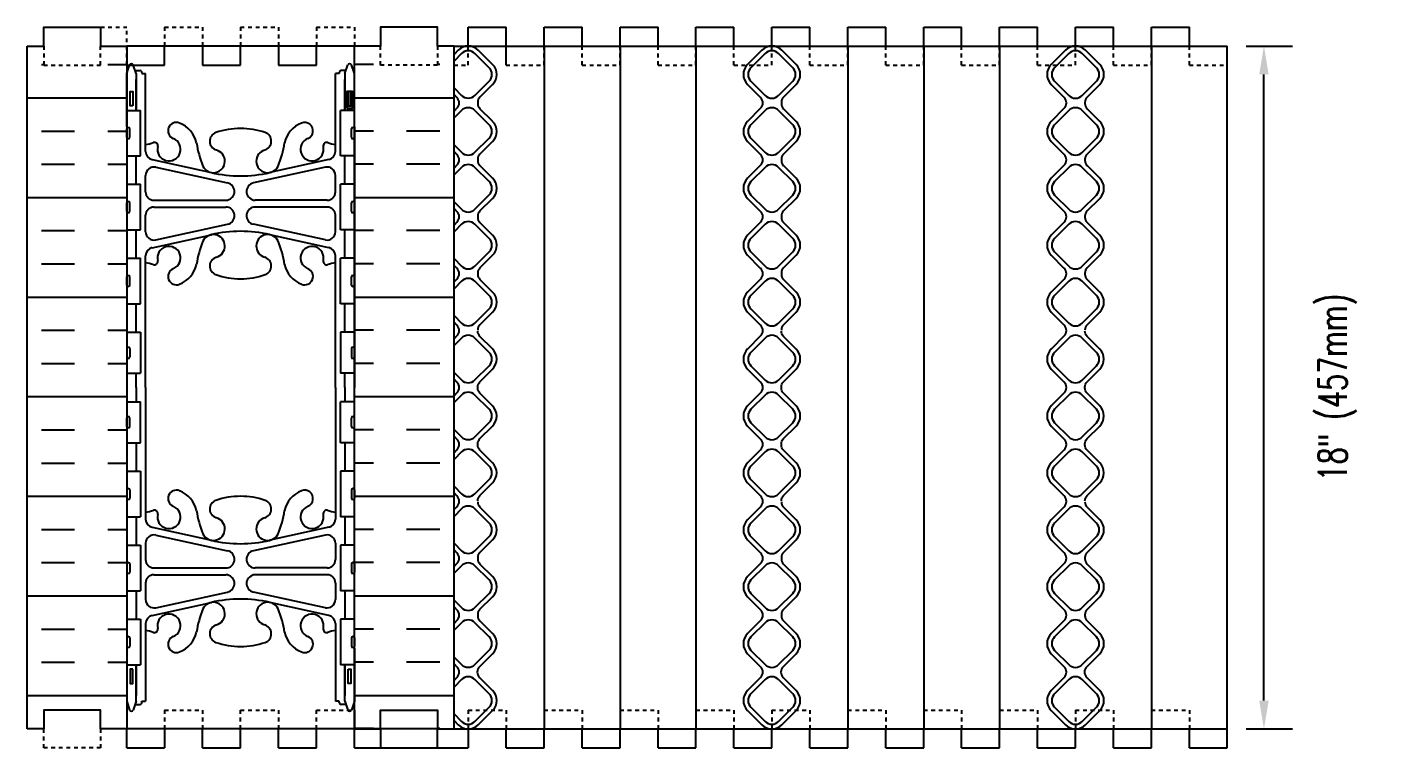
# Model space of a CAD drawing. Header units: inches. Extents: x 156.2 to 196.2, y 143 to 187.5.
# Drawn here: x 160.01 to 195.66, y 168.5 to 187.5 of the extents above; entities that cross this region are included whole.
import ezdxf

# ---------------------------------------------------------------- set-up
doc = ezdxf.new("R2010")
doc.units = ezdxf.units.IN
doc.header["$MEASUREMENT"] = 0
doc.linetypes.add('DASHED2', pattern=[0.375, 0.25, -0.125])
for name, color, linetype in [('HATCH', 12, 'Continuous'), ('line25', 2, 'Continuous'), ('LINE50', 5, 'Continuous'), ('LINE8', 8, 'Continuous'), ('LINE9', 9, 'Continuous'), ('TEXT', 4, 'Continuous'), ('Web_Edge', 9, 'Continuous')]:
    doc.layers.add(name, color=color, linetype=linetype)
doc.styles.add('DIM', font='romans.shx', dxfattribs={"width": 0.7})
doc.dimstyles.new('ext_8', dxfattribs={"dimscale": 8, "dimtxt": 0.09375, "dimasz": 0.09375, "dimexe": 0.09375, "dimexo": 0.0625, "dimgap": 0.0625, "dimtad": 1, "dimdec": 1, "dimzin": 3, "dimdsep": 46, "dimlunit": 4, "dimtxsty": 'DIM', "dimcen": 0.09, "dimdle": 0.09375, "dimclrt": 4, "dimadec": 0, "dimazin": 0, "dimtfac": 1, "dimtdec": 1, "dimtmove": 2, "dimatfit": 3, "dimfxl": 0, "dimfrac": 2, "dimtolj": 1, "dimtzin": 0, "dimarcsym": 0})

# ---------------------------------------------------------------- blocks, each defined once
blk = doc.blocks.new('*D21')
at = {"layer": 'Defpoints', "color": 0}
for p in [(191.636, 186.998), (192.602, 186.998), (191.636, 168.998)]:
    blk.add_point(p, dxfattribs=at)
at = {"layer": 'TEXT', "color": 0, "lineweight": -2}
for p, q in [((192.136, 186.998), (193.352, 186.998)), ((192.602, 169.748), (192.602, 186.248)), ((192.136, 168.998), (193.352, 168.998))]:
    blk.add_line(p, q, dxfattribs=at)
at = {"layer": 'TEXT', "color": 0}
for points in [[(192.477, 186.248), (192.727, 186.248), (192.602, 186.998)], [(192.477, 169.748), (192.727, 169.748), (192.602, 168.998)]]:
    blk.add_solid(points, dxfattribs=at)
at = {"layer": 'TEXT', "color": 4, "insert": (194.54, 177.998), "char_height": 0.75, "attachment_point": 5, "rotation": 90, "style": 'DIM'}
blk.add_mtext('\\A1;18" (457mm)', dxfattribs=at)
blk = doc.blocks.new('WEB_INSERT_FRONT')
for p, q in [((-0.265, 8.89), (-0.64, 8.515)), ((0.64, 8.515), (0.265, 8.89)), ((-0.64, 7.985), (-0.297, 7.641)), ((0.309, 7.653), (0.64, 7.985)), ((0.25, 7.512), (0.25, 7.488)), ((-0.297, 7.359), (-0.64, 7.015)), ((0.64, 7.015), (0.309, 7.347)), ((-0.64, 6.485), (-0.297, 6.141)), ((0.309, 6.153), (0.64, 6.485)), ((-0.297, 5.859), (-0.64, 5.515)), ((0.25, 6.012), (0.25, 5.988)), ((0.64, 5.515), (0.309, 5.847)), ((-0.64, 4.985), (-0.297, 4.641)), ((0.309, 4.653), (0.64, 4.985)), ((-0.297, 4.359), (-0.64, 4.015)), ((0.25, 4.512), (0.25, 4.488)), ((0.64, 4.015), (0.309, 4.347)), ((-0.297, 3.141), (-0.64, 3.485)), ((0.309, 3.153), (0.64, 3.485)), ((-0.297, 2.859), (-0.64, 2.515)), ((0.25, 3.012), (0.25, 2.988)), ((0.64, 2.515), (0.309, 2.847)), ((-0.64, 1.985), (-0.297, 1.641)), ((0.309, 1.653), (0.64, 1.985)), ((-0.297, 1.359), (-0.64, 1.015)), ((-0.64, 0.485), (-0.297, 0.141)), ((-0.297, -0.141), (-0.64, -0.485)), ((-0.64, -1.015), (-0.297, -1.359)), ((-0.297, -1.641), (-0.64, -1.985)), ((-0.64, -2.515), (-0.297, -2.859)), ((-0.297, -3.141), (-0.64, -3.485)), ((0.64, -3.485), (0.309, -3.153)), ((-0.64, -4.015), (-0.297, -4.359)), ((0.309, -4.347), (0.64, -4.015)), ((0.25, -4.488), (0.25, -4.512)), ((-0.297, -4.641), (-0.64, -4.985)), ((0.64, -4.985), (0.309, -4.653)), ((-0.64, -5.515), (-0.297, -5.859)), ((0.309, -5.847), (0.64, -5.515)), ((0.25, -5.988), (0.25, -6.012)), ((-0.297, -6.141), (-0.64, -6.485)), ((0.64, -6.485), (0.309, -6.153)), ((-0.64, -7.015), (-0.297, -7.359)), ((0.297, -7.359), (0.64, -7.015)), ((-0.297, -7.641), (-0.64, -7.985)), ((0.64, -7.985), (0.297, -7.641)), ((-0.64, -8.515), (-0.265, -8.89)), ((0.265, -8.89), (0.64, -8.515))]:
    blk.add_line(p, q)
for points in [[(-0.552, 8.073), (-0.177, 7.698, 0.414214), (0.177, 7.698), (0.552, 8.073, 0.414214), (0.552, 8.427), (0.177, 8.802, 0.414214), (-0.177, 8.802), (-0.552, 8.427, 0.414214)], [(-0.552, 6.573), (-0.177, 6.198, 0.414214), (0.177, 6.198), (0.552, 6.573, 0.414214), (0.552, 6.927), (0.177, 7.302, 0.414214), (-0.177, 7.302), (-0.552, 6.927, 0.414214)], [(-0.552, 5.073), (-0.177, 4.698, 0.414214), (0.177, 4.698), (0.552, 5.073, 0.414214), (0.552, 5.427), (0.177, 5.802, 0.414214), (-0.177, 5.802), (-0.552, 5.427, 0.414214)], [(-0.552, 3.573), (-0.177, 3.198, 0.414214), (0.177, 3.198), (0.552, 3.573, 0.414214), (0.552, 3.927), (0.177, 4.302, 0.414214), (-0.177, 4.302), (-0.552, 3.927, 0.414214)], [(-0.552, 3.573), (-0.177, 3.198, 0.414214), (0.177, 3.198), (0.552, 3.573, 0.414214), (0.552, 3.927), (0.177, 4.302, 0.414214), (-0.177, 4.302), (-0.552, 3.927, 0.414214)], [(-0.552, 2.073), (-0.177, 1.698, 0.414214), (0.177, 1.698), (0.552, 2.073, 0.414214), (0.552, 2.427), (0.177, 2.802, 0.414214), (-0.177, 2.802), (-0.552, 2.427, 0.414214)], [(-0.552, 0.573), (-0.177, 0.198, 0.414214), (0.177, 0.198), (0.552, 0.573, 0.414214), (0.552, 0.927), (0.177, 1.302, 0.414214), (-0.177, 1.302), (-0.552, 0.927, 0.414214)], [(-0.552, -0.927), (-0.177, -1.302, 0.414214), (0.177, -1.302), (0.552, -0.927, 0.414214), (0.552, -0.573), (0.177, -0.198, 0.414214), (-0.177, -0.198), (-0.552, -0.573, 0.414214)], [(-0.552, -2.427), (-0.177, -2.802, 0.414214), (0.177, -2.802), (0.552, -2.427, 0.414214), (0.552, -2.073), (0.177, -1.698, 0.414214), (-0.177, -1.698), (-0.552, -2.073, 0.414214)], [(-0.552, -3.927), (-0.177, -4.302, 0.414214), (0.177, -4.302), (0.552, -3.927, 0.414214), (0.552, -3.573), (0.177, -3.198, 0.414214), (-0.177, -3.198), (-0.552, -3.573, 0.414214)], [(-0.552, -5.427), (-0.177, -5.802, 0.414214), (0.177, -5.802), (0.552, -5.427, 0.414214), (0.552, -5.073), (0.177, -4.698, 0.414214), (-0.177, -4.698), (-0.552, -5.073, 0.414214)], [(-0.552, -6.927), (-0.177, -7.302, 0.414214), (0.177, -7.302), (0.552, -6.927, 0.414214), (0.552, -6.573), (0.177, -6.198, 0.414214), (-0.177, -6.198), (-0.552, -6.573, 0.414214)], [(-0.552, -8.427), (-0.177, -8.802, 0.414214), (0.177, -8.802), (0.552, -8.427, 0.414214), (0.552, -8.073), (0.177, -7.698, 0.414214), (-0.177, -7.698), (-0.552, -8.073, 0.414214)]]:
    blk.add_lwpolyline(points, format="xyb", close=True)
blk.add_lwpolyline([(0.25, -2.988, -0.198912), (0.309, -2.847), (0.64, -2.515, 0.414214), (0.64, -1.985), (0.309, -1.653, -0.198912), (0.25, -1.512), (0.25, -1.488, -0.198912), (0.309, -1.347), (0.64, -1.015, 0.414214), (0.64, -0.485), (0.309, -0.153, -0.198912), (0.25, -0.012), (0.25, 0.012, -0.198912), (0.309, 0.153), (0.64, 0.485, 0.414214), (0.64, 1.015), (0.309, 1.347, -0.198912), (0.25, 1.488)], format="xyb")
for centre, radius, start, end in [((0, 8.625), 0.375, 45, 135), ((-0.375, 8.25), 0.375, 135, 225), ((0.375, 8.25), 0.375, 315, 45), ((-0.438, 7.5), 0.2, 315, 45), ((0.45, 7.512), 0.2, 135, 180), ((0.45, 7.488), 0.2, 180, 225), ((-0.375, 6.75), 0.375, 135, 225), ((0.375, 6.75), 0.375, 315, 45), ((-0.438, 6), 0.2, 315, 45), ((0.45, 6.012), 0.2, 135, 180), ((0.45, 5.988), 0.2, 180, 225), ((-0.375, 5.25), 0.375, 135, 225), ((0.375, 5.25), 0.375, 315, 45), ((-0.438, 4.5), 0.2, 315, 45), ((0.45, 4.512), 0.2, 135, 180), ((0.45, 4.488), 0.2, 180, 225), ((-0.375, 3.75), 0.375, 135, 225), ((0.375, 3.75), 0.375, 315, 45), ((-0.438, 3), 0.2, 315, 45), ((0.45, 3.012), 0.2, 135, 180), ((0.45, 2.988), 0.2, 180, 225), ((-0.375, 2.25), 0.375, 135, 225), ((0.375, 2.25), 0.375, 315, 45), ((-0.438, 1.5), 0.2, 315, 45), ((0.45, 1.512), 0.2, 135, 180), ((-0.375, 0.75), 0.375, 135, 225), ((-0.438, 0), 0.2, 315, 45), ((-0.375, -0.75), 0.375, 135, 225), ((-0.438, -1.5), 0.2, 315, 45), ((-0.375, -2.25), 0.375, 135, 225), ((-0.438, -3), 0.2, 315, 45), ((0.45, -3.012), 0.2, 180, 225), ((-0.375, -3.75), 0.375, 135, 225), ((0.375, -3.75), 0.375, 315, 45), ((-0.438, -4.5), 0.2, 315, 45), ((0.45, -4.488), 0.2, 135, 180), ((0.45, -4.512), 0.2, 180, 225), ((-0.375, -5.25), 0.375, 135, 225), ((0.375, -5.25), 0.375, 315, 45), ((-0.438, -6), 0.2, 315, 45), ((0.45, -5.988), 0.2, 135, 180), ((0.45, -6.012), 0.2, 180, 225), ((-0.375, -6.75), 0.375, 135, 225), ((0.375, -6.75), 0.375, 315, 45), ((-0.438, -7.5), 0.2, 315, 45), ((0.438, -7.5), 0.2, 135, 225), ((-0.375, -8.25), 0.375, 135, 225), ((0.375, -8.25), 0.375, 315, 45), ((0, -8.625), 0.375, 225, 315)]:
    blk.add_arc(centre, radius, start, end)

msp = doc.modelspace()

# ---------------------------------------------------------------- hatches: boundary and pattern name
at = {"layer": 'HATCH'}
h = msp.add_hatch(dxfattribs=at)
h.set_pattern_fill('INSUL', color=256, scale=7, angle=270, style=0)
h.set_pattern_definition([(0, (165.636, 175.1315), (6e-16, 2.625), []), (0, (165.636, 176.0065), (6e-16, 2.625), [0.875, -0.875]), (0, (165.636, 176.8815), (6e-16, 2.625), [0.875, -0.875])])
h.paths.add_polyline_path([(162.636, 186.998), (161.949, 186.998), (161.949, 186.498), (160.449, 186.498), (160.449, 186.998), (160.011, 186.998), (160.011, 168.998), (160.449, 168.998), (160.449, 169.498), (161.949, 169.498), (161.949, 168.998), (162.636, 168.998)])
h = msp.add_hatch(dxfattribs=at)
h.set_pattern_fill('INSUL', color=256, scale=7, angle=90, style=0)
h.set_pattern_definition([(180, (165.636, 175.1315), (-3e-16, -2.625), []), (180, (165.636, 174.2565), (-3e-16, -2.625), [0.875, -0.875]), (180, (165.636, 173.3815), (-3e-16, -2.625), [0.875, -0.875])])
h.paths.add_polyline_path([(168.636, 168.998), (169.324, 168.998), (169.324, 169.498), (170.824, 169.498), (170.824, 168.998), (171.261, 168.998), (171.261, 186.998), (170.824, 186.998), (170.824, 186.498), (169.324, 186.498), (169.324, 186.998), (168.636, 186.998)])

# ---------------------------------------------------------------- linework, layer by layer
for p, q in [((168.636, 186.998), (162.636, 186.998)), ((171.371, 186.889), (171.261, 186.779)), ((172.276, 186.514), (171.901, 186.889)), ((171.945, 185.652), (172.276, 185.983)), ((171.261, 185.718), (171.339, 185.64)), ((171.886, 185.51), (171.886, 185.487)), ((171.339, 185.357), (171.261, 185.279)), ((172.276, 185.014), (171.945, 185.345)), ((171.945, 184.152), (172.276, 184.483)), ((171.261, 184.218), (171.339, 184.14)), ((171.886, 184.01), (171.886, 183.987)), ((171.339, 183.857), (171.261, 183.779)), ((172.276, 183.514), (171.945, 183.845)), ((171.945, 182.652), (172.276, 182.983)), ((171.261, 182.718), (171.339, 182.64)), ((171.339, 182.357), (171.261, 182.279)), ((171.886, 182.51), (171.886, 182.487)), ((172.276, 182.014), (171.945, 182.345)), ((171.945, 181.152), (172.276, 181.483)), ((171.339, 181.14), (171.261, 181.218)), ((171.339, 180.857), (171.261, 180.779)), ((171.886, 181.01), (171.886, 180.987)), ((172.276, 180.514), (171.945, 180.845)), ((171.261, 179.718), (171.339, 179.64)), ((171.945, 179.652), (172.276, 179.983)), ((171.339, 179.357), (171.261, 179.279)), ((171.261, 178.218), (171.339, 178.14)), ((171.339, 177.857), (171.261, 177.779)), ((171.261, 176.718), (171.339, 176.64)), ((171.339, 176.357), (171.261, 176.279)), ((171.261, 175.218), (171.339, 175.14)), ((171.339, 174.857), (171.261, 174.779)), ((172.276, 174.514), (171.945, 174.845)), ((171.945, 173.652), (172.276, 173.983)), ((171.261, 173.718), (171.339, 173.64)), ((171.339, 173.357), (171.261, 173.279)), ((171.886, 173.51), (171.886, 173.487)), ((172.276, 173.014), (171.945, 173.345)), ((171.261, 172.218), (171.339, 172.14)), ((171.945, 172.152), (172.276, 172.483)), ((171.339, 171.857), (171.261, 171.779)), ((171.886, 172.01), (171.886, 171.987)), ((172.276, 171.514), (171.945, 171.845)), ((171.933, 170.64), (172.276, 170.983)), ((171.261, 170.718), (171.339, 170.64)), ((171.339, 170.357), (171.261, 170.279)), ((172.276, 170.014), (171.933, 170.357)), ((171.901, 169.108), (172.276, 169.483)), ((170.824, 168.998), (162.636, 168.998)), ((171.261, 169.218), (171.371, 169.108))]:
    msp.add_line(p, q, dxfattribs=at)
for points in [[(171.261, 185.895), (171.459, 185.697, 0.414214), (171.813, 185.697), (172.188, 186.072, 0.414214), (172.188, 186.425), (171.813, 186.8, 0.414214), (171.459, 186.8), (171.261, 186.602)], [(171.261, 184.395), (171.459, 184.197, 0.414214), (171.813, 184.197), (172.188, 184.572, 0.414214), (172.188, 184.925), (171.813, 185.3, 0.414214), (171.459, 185.3), (171.261, 185.102)], [(171.261, 182.895), (171.459, 182.697, 0.414214), (171.813, 182.697), (172.188, 183.072, 0.414214), (172.188, 183.425), (171.813, 183.8, 0.414214), (171.459, 183.8), (171.261, 183.602)], [(171.261, 181.395), (171.459, 181.197, 0.414214), (171.813, 181.197), (172.188, 181.572, 0.414214), (172.188, 181.925), (171.813, 182.3, 0.414214), (171.459, 182.3), (171.261, 182.102)], [(171.261, 181.395), (171.459, 181.197, 0.414214), (171.813, 181.197), (172.188, 181.572, 0.414214), (172.188, 181.925), (171.813, 182.3, 0.414214), (171.459, 182.3), (171.261, 182.102)], [(171.261, 179.895), (171.459, 179.697, 0.414214), (171.813, 179.697), (172.188, 180.072, 0.414214), (172.188, 180.425), (171.813, 180.8, 0.414214), (171.459, 180.8), (171.261, 180.602)], [(171.261, 178.395), (171.459, 178.197, 0.414214), (171.813, 178.197), (172.188, 178.572, 0.414214), (172.188, 178.925), (171.813, 179.3, 0.414214), (171.459, 179.3), (171.261, 179.102)], [(171.886, 175.01, -0.198912), (171.945, 175.152), (172.276, 175.483, 0.414214), (172.276, 176.014), (171.945, 176.345, -0.198912), (171.886, 176.487), (171.886, 176.51, -0.198912), (171.945, 176.652), (172.276, 176.983, 0.414214), (172.276, 177.514), (171.945, 177.845, -0.198912), (171.886, 177.987), (171.886, 178.01, -0.198912), (171.945, 178.152), (172.276, 178.483, 0.414214), (172.276, 179.014), (171.945, 179.345, -0.198912), (171.886, 179.487)], [(171.261, 176.895), (171.459, 176.697, 0.414214), (171.813, 176.697), (172.188, 177.072, 0.414214), (172.188, 177.425), (171.813, 177.8, 0.414214), (171.459, 177.8), (171.261, 177.602)], [(171.261, 175.395), (171.459, 175.197, 0.414214), (171.813, 175.197), (172.188, 175.572, 0.414214), (172.188, 175.925), (171.813, 176.3, 0.414214), (171.459, 176.3), (171.261, 176.102)], [(171.261, 173.895), (171.459, 173.697, 0.414214), (171.813, 173.697), (172.188, 174.072, 0.414214), (172.188, 174.425), (171.813, 174.8, 0.414214), (171.459, 174.8), (171.261, 174.602)], [(171.261, 172.395), (171.459, 172.197, 0.414214), (171.813, 172.197), (172.188, 172.572, 0.414214), (172.188, 172.925), (171.813, 173.3, 0.414214), (171.459, 173.3), (171.261, 173.102)], [(171.261, 170.895), (171.459, 170.697, 0.414214), (171.813, 170.697), (172.188, 171.072, 0.414214), (172.188, 171.425), (171.813, 171.8, 0.414214), (171.459, 171.8), (171.261, 171.602)], [(171.261, 169.395), (171.459, 169.197, 0.414214), (171.813, 169.197), (172.188, 169.572, 0.414214), (172.188, 169.925), (171.813, 170.3, 0.414214), (171.459, 170.3), (171.261, 170.102)]]:
    msp.add_lwpolyline(points, format="xyb", dxfattribs=at)
for centre, radius, start, end in [((171.636, 186.623), 0.375, 45, 135), ((172.011, 186.248), 0.375, 315, 45), ((171.198, 185.498), 0.2, 315, 45), ((172.086, 185.51), 0.2, 135, 180), ((172.086, 185.487), 0.2, 180, 225), ((172.011, 184.748), 0.375, 315, 45), ((171.198, 183.998), 0.2, 315, 45), ((172.086, 184.01), 0.2, 135, 180), ((172.086, 183.987), 0.2, 180, 225), ((172.011, 183.248), 0.375, 315, 45), ((171.198, 182.498), 0.2, 315, 45), ((172.086, 182.51), 0.2, 135, 180), ((172.086, 182.487), 0.2, 180, 225), ((172.011, 181.748), 0.375, 315, 45), ((171.198, 180.998), 0.2, 315, 45), ((172.086, 181.01), 0.2, 135, 180), ((172.086, 180.987), 0.2, 180, 225), ((172.011, 180.248), 0.375, 315, 45), ((171.198, 179.498), 0.2, 315, 45), ((172.086, 179.51), 0.2, 135, 180), ((171.198, 177.998), 0.2, 315, 45), ((171.198, 176.498), 0.2, 315, 45), ((171.198, 174.998), 0.2, 315, 45), ((172.086, 174.987), 0.2, 180, 225), ((172.011, 174.248), 0.375, 315, 45), ((171.198, 173.498), 0.2, 315, 45), ((172.086, 173.51), 0.2, 135, 180), ((172.086, 173.487), 0.2, 180, 225), ((172.011, 172.748), 0.375, 315, 45), ((171.198, 171.998), 0.2, 315, 45), ((172.086, 172.01), 0.2, 135, 180), ((172.086, 171.987), 0.2, 180, 225), ((172.011, 171.248), 0.375, 315, 45), ((171.198, 170.498), 0.2, 315, 45), ((172.074, 170.498), 0.2, 135, 225), ((172.011, 169.748), 0.375, 315, 45), ((171.636, 169.373), 0.375, 225, 315)]:
    msp.add_arc(centre, radius, start, end, dxfattribs=at)
at = {"layer": 'line25'}
for p, q in [((162.636, 186.998), (162.636, 168.998)), ((168.636, 168.998), (168.636, 186.998)), ((173.636, 186.998), (173.636, 168.998)), ((175.636, 186.998), (175.636, 168.998)), ((177.636, 186.998), (177.636, 168.998)), ((181.636, 186.998), (181.636, 168.998)), ((183.636, 186.998), (183.636, 168.998)), ((185.636, 186.998), (185.636, 168.998)), ((189.636, 186.998), (189.636, 168.998)), ((162.636, 185.303), (163.001, 185.303)), ((163.001, 184.103), (163.001, 185.303)), ((168.636, 185.303), (168.271, 185.303)), ((168.271, 184.103), (168.271, 185.303)), ((162.636, 184.103), (163.001, 184.103)), ((168.636, 184.103), (168.271, 184.103)), ((162.636, 183.353), (163.001, 183.353)), ((163.001, 182.153), (163.001, 183.353)), ((168.271, 182.153), (168.271, 183.353)), ((168.636, 183.353), (168.271, 183.353)), ((162.636, 182.153), (163.001, 182.153)), ((168.636, 182.153), (168.271, 182.153)), ((162.636, 181.403), (163.001, 181.403)), ((163.001, 180.203), (163.001, 181.403)), ((168.636, 181.403), (168.271, 181.403)), ((168.271, 180.203), (168.271, 181.403)), ((162.636, 180.203), (163.001, 180.203)), ((168.636, 180.203), (168.271, 180.203)), ((162.636, 179.453), (163.001, 179.453)), ((163.001, 179.453), (163.001, 178.373)), ((168.636, 179.453), (168.271, 179.453)), ((168.271, 179.453), (168.271, 178.373)), ((162.636, 178.373), (163.001, 178.373)), ((168.636, 178.373), (168.271, 178.373)), ((162.636, 177.623), (163.001, 177.623)), ((163.001, 176.543), (163.001, 177.623)), ((168.636, 177.623), (168.271, 177.623)), ((168.271, 176.543), (168.271, 177.623)), ((162.636, 176.543), (163.001, 176.543)), ((168.636, 176.543), (168.271, 176.543)), ((162.636, 175.793), (163.001, 175.793)), ((163.001, 175.793), (163.001, 174.593)), ((168.636, 175.793), (168.271, 175.793)), ((168.271, 175.793), (168.271, 174.593)), ((162.636, 174.593), (163.001, 174.593)), ((168.636, 174.593), (168.271, 174.593)), ((162.636, 173.843), (163.001, 173.843)), ((163.001, 173.843), (163.001, 172.643)), ((168.271, 173.843), (168.271, 172.643)), ((168.636, 173.843), (168.271, 173.843)), ((162.636, 172.643), (163.001, 172.643)), ((168.636, 172.643), (168.271, 172.643)), ((162.636, 171.893), (163.001, 171.893)), ((163.001, 171.893), (163.001, 170.693)), ((168.636, 171.893), (168.271, 171.893)), ((168.271, 171.893), (168.271, 170.693)), ((162.636, 170.693), (163.001, 170.693)), ((168.636, 170.693), (168.271, 170.693))]:
    msp.add_line(p, q, dxfattribs=at)
at = {"layer": 'LINE50'}
for p, q in [((160.011, 168.998), (160.011, 186.998)), ((171.261, 186.998), (191.636, 186.998)), ((171.261, 168.998), (171.261, 186.998)), ((191.636, 168.998), (191.636, 186.998)), ((171.261, 168.998), (191.636, 168.998))]:
    msp.add_line(p, q, dxfattribs=at)
for points in [[(160.011, 186.998), (160.449, 186.998), (160.449, 187.498), (161.949, 187.498), (161.949, 186.998), (162.636, 186.998)], [(171.261, 186.998), (170.824, 186.998), (170.824, 187.498), (169.324, 187.498), (169.324, 186.998), (168.636, 186.998)], [(162.636, 168.998), (161.949, 168.998), (161.949, 169.498), (160.449, 169.498), (160.449, 168.998), (160.011, 168.998)], [(168.636, 168.998), (169.324, 168.998), (169.324, 169.498), (170.824, 169.498), (170.824, 168.998), (171.261, 168.998)]]:
    msp.add_lwpolyline(points, dxfattribs=at)
at = {"layer": 'LINE8', "linetype": 'DASHED2', "ltscale": 0.15}
for p, q in [((161.949, 187.498), (162.636, 187.498)), ((162.636, 186.498), (162.636, 187.498)), ((163.636, 187.498), (163.636, 186.998)), ((163.636, 187.498), (164.636, 187.498)), ((164.636, 187.498), (164.636, 186.998)), ((165.636, 187.498), (165.636, 186.998)), ((165.636, 187.498), (166.636, 187.498)), ((166.636, 187.498), (166.636, 186.998)), ((167.636, 187.498), (167.636, 186.998)), ((167.636, 187.498), (168.636, 187.498)), ((168.636, 187.498), (168.636, 186.998)), ((163.636, 169.498), (164.636, 169.498)), ((163.636, 169.498), (163.636, 168.998)), ((164.636, 169.498), (164.636, 168.998)), ((165.636, 169.498), (166.636, 169.498)), ((165.636, 168.998), (165.636, 169.498)), ((166.636, 169.498), (166.636, 168.998)), ((167.636, 169.498), (168.636, 169.498)), ((167.636, 168.998), (167.636, 169.498))]:
    msp.add_line(p, q, dxfattribs=at)
at = {"layer": 'LINE8'}
for p, q in [((163.636, 186.498), (163.636, 186.998)), ((164.636, 186.998), (164.636, 186.498)), ((165.636, 186.498), (165.636, 186.998)), ((166.636, 186.998), (166.636, 186.498)), ((167.636, 186.498), (167.636, 186.998)), ((162.636, 186.498), (163.636, 186.498)), ((164.636, 186.498), (165.636, 186.498)), ((166.636, 186.498), (167.636, 186.498)), ((168.636, 169.498), (168.636, 168.998)), ((162.636, 168.498), (162.636, 168.998)), ((163.636, 168.998), (163.636, 168.498)), ((164.636, 168.498), (164.636, 168.998)), ((165.636, 168.498), (165.636, 168.998)), ((166.636, 168.498), (166.636, 168.998)), ((167.636, 168.498), (167.636, 168.998)), ((168.636, 168.498), (168.636, 168.998)), ((162.636, 168.498), (163.636, 168.498)), ((164.636, 168.498), (165.636, 168.498)), ((166.636, 168.498), (167.636, 168.498)), ((168.636, 168.498), (169.324, 168.498))]:
    msp.add_line(p, q, dxfattribs=at)
at = {"layer": 'LINE9'}
for p, q in [((171.636, 187.498), (172.636, 187.498)), ((171.636, 186.998), (171.636, 187.498)), ((172.636, 186.998), (172.636, 187.498)), ((173.636, 186.998), (173.636, 187.498)), ((173.636, 187.498), (174.636, 187.498)), ((174.636, 186.998), (174.636, 187.498)), ((175.636, 186.998), (175.636, 187.498)), ((175.636, 187.498), (176.636, 187.498)), ((176.636, 186.998), (176.636, 187.498)), ((177.636, 186.998), (177.636, 187.498)), ((177.636, 187.498), (178.636, 187.498)), ((178.636, 186.998), (178.636, 187.498)), ((179.636, 186.998), (179.636, 187.498)), ((179.636, 187.498), (180.636, 187.498)), ((180.636, 186.998), (180.636, 187.498)), ((181.636, 186.998), (181.636, 187.498)), ((181.636, 187.498), (182.636, 187.498)), ((182.636, 186.998), (182.636, 187.498)), ((183.636, 186.998), (183.636, 187.498)), ((183.636, 187.498), (184.636, 187.498)), ((184.636, 186.998), (184.636, 187.498)), ((185.636, 186.998), (185.636, 187.498)), ((185.636, 187.498), (186.636, 187.498)), ((186.636, 186.998), (186.636, 187.498)), ((187.636, 187.498), (188.636, 187.498)), ((187.636, 186.998), (187.636, 187.498)), ((188.636, 186.998), (188.636, 187.498)), ((189.636, 187.498), (190.636, 187.498)), ((189.636, 186.998), (189.636, 187.498)), ((190.636, 186.998), (190.636, 187.498)), ((172.636, 186.498), (172.636, 186.998)), ((162.636, 186.27), (162.711, 186.5)), ((162.886, 186.27), (162.811, 186.5)), ((168.386, 186.27), (168.461, 186.5)), ((168.636, 186.27), (168.561, 186.5)), ((162.86, 186.35), (162.986, 186.35)), ((162.886, 186.27), (162.886, 185.303)), ((163.036, 186.3), (163.036, 186.27)), ((163.036, 186.3), (163.036, 186.3)), ((163.036, 186.27), (163.136, 186.27)), ((163.136, 184.219), (163.136, 186.27)), ((168.236, 186.27), (168.136, 186.27)), ((168.136, 184.219), (168.136, 186.27)), ((168.236, 186.3), (168.236, 186.27)), ((168.236, 186.3), (168.236, 186.3)), ((168.412, 186.35), (168.286, 186.35)), ((168.386, 186.27), (168.386, 185.303)), ((162.636, 184.593), (162.636, 184.813)), ((162.636, 184.758), (162.636, 184.758)), ((162.676, 184.853), (162.676, 184.853)), ((162.716, 184.593), (162.716, 184.813)), ((168.556, 184.593), (168.556, 184.813)), ((168.596, 184.853), (168.596, 184.853)), ((168.636, 184.593), (168.636, 184.813)), ((168.636, 184.758), (168.636, 184.758)), ((162.636, 184.648), (162.636, 184.648)), ((162.676, 184.553), (162.676, 184.553)), ((168.596, 184.553), (168.596, 184.553)), ((168.636, 184.648), (168.636, 184.648)), ((163.136, 183.153), (163.136, 183.588)), ((168.136, 183.153), (168.136, 183.588)), ((162.676, 182.903), (162.676, 182.903)), ((168.596, 182.903), (168.596, 182.903)), ((162.636, 182.643), (162.636, 182.863)), ((162.636, 182.808), (162.636, 182.808)), ((162.636, 182.698), (162.636, 182.698)), ((162.676, 182.603), (162.676, 182.603)), ((162.716, 182.643), (162.716, 182.863)), ((163.136, 182.101), (163.136, 182.536)), ((168.136, 182.101), (168.136, 182.536)), ((168.556, 182.643), (168.556, 182.863)), ((168.596, 182.603), (168.596, 182.603)), ((168.636, 182.643), (168.636, 182.863)), ((168.636, 182.808), (168.636, 182.808)), ((168.636, 182.698), (168.636, 182.698)), ((163.136, 177.998), (163.136, 181.47)), ((168.136, 177.998), (168.136, 181.47)), ((162.636, 180.693), (162.636, 180.913)), ((162.636, 180.858), (162.636, 180.858)), ((162.636, 180.748), (162.636, 180.748)), ((162.676, 180.953), (162.676, 180.953)), ((162.716, 180.693), (162.716, 180.913)), ((168.556, 180.693), (168.556, 180.913)), ((168.596, 180.953), (168.596, 180.953)), ((168.636, 180.693), (168.636, 180.913)), ((168.636, 180.858), (168.636, 180.858)), ((168.636, 180.748), (168.636, 180.748)), ((162.676, 180.653), (162.676, 180.653)), ((168.596, 180.653), (168.596, 180.653)), ((162.636, 179.023), (162.636, 178.803)), ((162.636, 178.968), (162.636, 178.968)), ((162.676, 179.063), (162.676, 179.063)), ((162.716, 179.023), (162.716, 178.803)), ((168.556, 179.023), (168.556, 178.803)), ((168.596, 179.063), (168.596, 179.063)), ((168.636, 179.023), (168.636, 178.803)), ((168.636, 178.968), (168.636, 178.968)), ((162.636, 178.858), (162.636, 178.858)), ((162.676, 178.763), (162.676, 178.763)), ((168.596, 178.763), (168.596, 178.763)), ((168.636, 178.858), (168.636, 178.858)), ((163.136, 177.998), (163.136, 174.527)), ((168.136, 177.998), (168.136, 174.527)), ((162.636, 176.973), (162.636, 177.193)), ((162.676, 177.233), (162.676, 177.233)), ((162.716, 176.973), (162.716, 177.193)), ((168.556, 176.973), (168.556, 177.193)), ((168.596, 177.233), (168.596, 177.233)), ((168.636, 176.973), (168.636, 177.193)), ((162.636, 177.138), (162.636, 177.138)), ((162.636, 177.028), (162.636, 177.028)), ((162.676, 176.933), (162.676, 176.933)), ((168.596, 176.933), (168.596, 176.933)), ((168.636, 177.138), (168.636, 177.138)), ((168.636, 177.028), (168.636, 177.028)), ((162.636, 175.303), (162.636, 175.083)), ((162.636, 175.248), (162.636, 175.248)), ((162.636, 175.138), (162.636, 175.138)), ((162.676, 175.343), (162.676, 175.343)), ((162.676, 175.043), (162.676, 175.043)), ((162.716, 175.303), (162.716, 175.083)), ((168.556, 175.303), (168.556, 175.083)), ((168.596, 175.343), (168.596, 175.343)), ((168.596, 175.043), (168.596, 175.043)), ((168.636, 175.303), (168.636, 175.083)), ((168.636, 175.248), (168.636, 175.248)), ((168.636, 175.138), (168.636, 175.138)), ((163.136, 173.896), (163.136, 173.461)), ((168.136, 173.896), (168.136, 173.461)), ((162.636, 173.353), (162.636, 173.133)), ((162.636, 173.298), (162.636, 173.298)), ((162.716, 173.353), (162.716, 173.133)), ((168.556, 173.353), (168.556, 173.133)), ((168.636, 173.353), (168.636, 173.133)), ((168.636, 173.298), (168.636, 173.298)), ((162.636, 173.188), (162.636, 173.188)), ((162.676, 173.093), (162.676, 173.093)), ((168.596, 173.093), (168.596, 173.093)), ((168.636, 173.188), (168.636, 173.188)), ((163.136, 172.843), (163.136, 172.409)), ((168.136, 172.843), (168.136, 172.409)), ((163.136, 171.777), (163.136, 169.727)), ((168.136, 171.777), (168.136, 169.727)), ((162.636, 171.403), (162.636, 171.183)), ((162.636, 171.348), (162.636, 171.348)), ((162.636, 171.238), (162.636, 171.238)), ((162.676, 171.443), (162.676, 171.443)), ((162.676, 171.143), (162.676, 171.143)), ((162.716, 171.403), (162.716, 171.183)), ((168.556, 171.403), (168.556, 171.183)), ((168.596, 171.443), (168.596, 171.443)), ((168.596, 171.143), (168.596, 171.143)), ((168.636, 171.403), (168.636, 171.183)), ((168.636, 171.348), (168.636, 171.348)), ((168.636, 171.238), (168.636, 171.238)), ((162.886, 169.727), (162.886, 170.693)), ((168.386, 169.727), (168.386, 170.693)), ((162.636, 169.727), (162.711, 169.497)), ((162.886, 169.727), (162.811, 169.497)), ((163.036, 169.697), (163.036, 169.727)), ((163.036, 169.727), (163.136, 169.727)), ((163.036, 169.697), (163.036, 169.697)), ((168.236, 169.727), (168.136, 169.727)), ((168.236, 169.697), (168.236, 169.727)), ((168.236, 169.697), (168.236, 169.697)), ((168.386, 169.727), (168.461, 169.497)), ((168.636, 169.727), (168.561, 169.497)), ((162.86, 169.647), (162.986, 169.647)), ((168.412, 169.647), (168.286, 169.647)), ((171.636, 168.998), (171.636, 168.498)), ((172.636, 168.498), (172.636, 168.998)), ((173.636, 168.498), (173.636, 168.998)), ((174.636, 168.498), (174.636, 168.998)), ((175.636, 168.498), (175.636, 168.998)), ((176.636, 168.498), (176.636, 168.998)), ((177.636, 168.498), (177.636, 168.998)), ((178.636, 168.498), (178.636, 168.998)), ((179.636, 168.498), (179.636, 168.998)), ((180.636, 168.498), (180.636, 168.998)), ((181.636, 168.498), (181.636, 168.998)), ((182.636, 168.498), (182.636, 168.998)), ((183.636, 168.498), (183.636, 168.998)), ((184.636, 168.498), (184.636, 168.998)), ((185.636, 168.498), (185.636, 168.998)), ((186.636, 168.498), (186.636, 168.998)), ((187.636, 168.498), (187.636, 168.998)), ((188.636, 168.498), (188.636, 168.998)), ((189.636, 168.498), (189.636, 168.998)), ((190.636, 168.498), (190.636, 168.998)), ((191.636, 168.498), (191.636, 168.998)), ((170.824, 168.498), (171.636, 168.498)), ((172.636, 168.498), (173.636, 168.498)), ((174.636, 168.498), (175.636, 168.498)), ((176.636, 168.498), (177.636, 168.498)), ((178.636, 168.498), (179.636, 168.498)), ((180.636, 168.498), (181.636, 168.498)), ((182.636, 168.498), (183.636, 168.498)), ((184.636, 168.498), (185.636, 168.498)), ((186.636, 168.498), (187.636, 168.498)), ((188.636, 168.498), (189.636, 168.498)), ((190.636, 168.498), (191.636, 168.498))]:
    msp.add_line(p, q, dxfattribs=at)
at = {"layer": 'LINE9', "linetype": 'DASHED2', "ltscale": 0.15}
for p, q in [((171.636, 186.498), (171.636, 186.998)), ((173.636, 186.498), (173.636, 186.998)), ((174.636, 186.498), (174.636, 186.998)), ((175.636, 186.498), (175.636, 186.998)), ((176.636, 186.498), (176.636, 186.998)), ((177.636, 186.498), (177.636, 186.998)), ((178.636, 186.498), (178.636, 186.998)), ((179.636, 186.498), (179.636, 186.998)), ((180.636, 186.498), (180.636, 186.998)), ((181.636, 186.498), (181.636, 186.998)), ((182.636, 186.498), (182.636, 186.998)), ((183.636, 186.498), (183.636, 186.998)), ((184.636, 186.498), (184.636, 186.998)), ((185.636, 186.498), (185.636, 186.998)), ((186.636, 186.498), (186.636, 186.998)), ((187.636, 186.498), (187.636, 186.998)), ((188.636, 186.498), (188.636, 186.998)), ((189.636, 186.498), (189.636, 186.998)), ((190.636, 186.498), (190.636, 186.998)), ((191.636, 186.498), (191.636, 186.998)), ((171.261, 186.498), (171.636, 186.498)), ((172.636, 186.498), (173.636, 186.498)), ((174.636, 186.498), (175.636, 186.498)), ((176.636, 186.498), (177.636, 186.498)), ((178.636, 186.498), (179.636, 186.498)), ((180.636, 186.498), (181.636, 186.498)), ((182.636, 186.498), (183.636, 186.498)), ((184.636, 186.498), (185.636, 186.498)), ((186.636, 186.498), (187.636, 186.498)), ((188.636, 186.498), (189.636, 186.498)), ((190.636, 186.498), (191.636, 186.498)), ((171.636, 169.498), (171.636, 168.998)), ((171.636, 169.498), (172.636, 169.498)), ((172.636, 169.498), (172.636, 168.998)), ((173.636, 169.498), (174.636, 169.498)), ((173.636, 169.498), (173.636, 168.998)), ((174.636, 169.498), (174.636, 168.998)), ((175.636, 169.498), (176.636, 169.498)), ((175.636, 169.498), (175.636, 168.998)), ((176.636, 169.498), (176.636, 168.998)), ((177.636, 169.498), (177.636, 168.998)), ((177.636, 169.498), (178.636, 169.498)), ((178.636, 169.498), (178.636, 168.998)), ((179.636, 169.498), (179.636, 168.998)), ((179.636, 169.498), (180.636, 169.498)), ((180.636, 169.498), (180.636, 168.998)), ((181.636, 169.498), (182.636, 169.498)), ((181.636, 169.498), (181.636, 168.998)), ((182.636, 169.498), (182.636, 168.998)), ((183.636, 169.498), (184.636, 169.498)), ((183.636, 169.498), (183.636, 168.998)), ((184.636, 169.498), (184.636, 168.998)), ((185.636, 169.498), (185.636, 168.998)), ((185.636, 169.498), (186.636, 169.498)), ((186.636, 169.498), (186.636, 168.998)), ((187.636, 169.498), (187.636, 168.998)), ((187.636, 169.498), (188.636, 169.498)), ((188.636, 169.498), (188.636, 168.998)), ((189.636, 169.498), (189.636, 168.998)), ((189.636, 169.498), (190.636, 169.498)), ((190.636, 169.498), (190.636, 168.998))]:
    msp.add_line(p, q, dxfattribs=at)
for points in [[(160.011, 186.998), (160.449, 186.998), (160.449, 186.498), (161.949, 186.498), (161.949, 186.998), (162.636, 186.998)], [(171.261, 186.998), (170.824, 186.998), (170.824, 186.498), (169.324, 186.498), (169.324, 186.998), (168.636, 186.998)], [(161.949, 168.998), (161.949, 168.998), (161.949, 168.498), (160.449, 168.498), (160.449, 168.998), (160.449, 168.998)]]:
    msp.add_lwpolyline(points, dxfattribs=at)
at = {"layer": 'LINE9'}
for points in [[(162.636, 184.87), (162.636, 186.27)], [(162.886, 185.303), (162.886, 186.12)], [(168.386, 185.303), (168.386, 186.12)], [(168.636, 184.87), (168.636, 186.27)], [(162.636, 184.87), (162.636, 169.727)], [(168.636, 184.87), (168.636, 177.998)], [(162.886, 183.353), (162.886, 184.103)], [(168.386, 183.353), (168.386, 184.103)], [(162.886, 181.403), (162.886, 182.153)], [(168.386, 181.403), (168.386, 182.153)], [(162.886, 179.453), (162.886, 180.203)], [(168.386, 179.453), (168.386, 180.203)], [(162.886, 177.998), (162.886, 178.373)], [(168.386, 177.998), (168.386, 178.373)], [(162.886, 177.998), (162.886, 177.623)], [(168.386, 177.998), (168.386, 177.623)], [(168.636, 171.127), (168.636, 177.998)], [(162.886, 176.543), (162.886, 175.793)], [(168.386, 176.543), (168.386, 175.793)], [(162.886, 174.593), (162.886, 173.843)], [(168.386, 174.593), (168.386, 173.843)], [(162.886, 172.643), (162.886, 171.893)], [(168.386, 172.643), (168.386, 171.893)], [(168.636, 171.127), (168.636, 169.727)], [(162.886, 170.693), (162.886, 169.877)], [(168.386, 170.693), (168.386, 169.877)], [(168.636, 168.998), (169.324, 168.998), (169.324, 168.498), (170.824, 168.498), (170.824, 168.998), (171.261, 168.998)]]:
    msp.add_lwpolyline(points, dxfattribs=at)
for points in [[(162.796, 185.42), (162.726, 185.42), (162.726, 185.8), (162.796, 185.8)], [(168.436, 185.36), (168.586, 185.36), (168.586, 185.8), (168.436, 185.8)], [(168.476, 185.42), (168.546, 185.42), (168.546, 185.8), (168.476, 185.8)], [(162.796, 170.577), (162.726, 170.577), (162.726, 170.197), (162.796, 170.197)], [(168.476, 170.577), (168.546, 170.577), (168.546, 170.197), (168.476, 170.197)]]:
    msp.add_lwpolyline(points, close=True, dxfattribs=at)
for centre, radius, start, end in [((162.761, 186.473), 0.0567, 28.0725, 151.9275), ((168.511, 186.473), 0.0567, 28.0725, 151.9275), ((162.986, 186.3), 0.05, 0, 90), ((168.286, 186.3), 0.05, 90, 180), ((162.676, 184.813), 0.04, 90, 180), ((162.676, 184.813), 0.04, 360, 90), ((168.596, 184.813), 0.04, 90, 180), ((168.596, 184.813), 0.04, 0, 90), ((162.676, 184.593), 0.04, 180, 270), ((162.676, 184.593), 0.04, 270, 0), ((168.596, 184.593), 0.04, 180, 270), ((168.596, 184.593), 0.04, 270, 0), ((162.676, 182.863), 0.04, 90, 180), ((162.676, 182.863), 0.04, 360, 90), ((168.596, 182.863), 0.04, 90, 180), ((168.596, 182.863), 0.04, 0, 90), ((162.676, 182.643), 0.04, 180, 270), ((162.676, 182.643), 0.04, 270, 0), ((168.596, 182.643), 0.04, 180, 270), ((168.596, 182.643), 0.04, 270, 0), ((162.676, 180.913), 0.04, 90, 180), ((162.676, 180.913), 0.04, 360, 90), ((168.596, 180.913), 0.04, 90, 180), ((168.596, 180.913), 0.04, 0, 90), ((162.676, 180.693), 0.04, 180, 270), ((162.676, 180.693), 0.04, 270, 0), ((168.596, 180.693), 0.04, 180, 270), ((168.596, 180.693), 0.04, 270, 0), ((162.676, 179.023), 0.04, 90, 180), ((162.676, 179.023), 0.04, 0, 90), ((168.596, 179.023), 0.04, 90, 180), ((168.596, 179.023), 0.04, 360, 90), ((162.676, 178.803), 0.04, 180, 270), ((162.676, 178.803), 0.04, 270, 0), ((168.596, 178.803), 0.04, 180, 270), ((168.596, 178.803), 0.04, 270, 0), ((162.676, 177.193), 0.04, 90, 180), ((162.676, 177.193), 0.04, 360, 90), ((168.596, 177.193), 0.04, 90, 180), ((168.596, 177.193), 0.04, 0, 90), ((162.676, 176.973), 0.04, 180, 270), ((162.676, 176.973), 0.04, 270, 0), ((168.596, 176.973), 0.04, 180, 270), ((168.596, 176.973), 0.04, 270, 0), ((162.676, 175.303), 0.04, 90, 180), ((162.676, 175.083), 0.04, 180, 270), ((162.676, 175.303), 0.04, 0, 90), ((162.676, 175.083), 0.04, 270, 0), ((168.596, 175.303), 0.04, 90, 180), ((168.596, 175.083), 0.04, 180, 270), ((168.596, 175.303), 0.04, 360, 90), ((168.596, 175.083), 0.04, 270, 0), ((162.676, 173.353), 0.04, 90, 180), ((162.676, 173.353), 0.04, 0, 90), ((168.596, 173.353), 0.04, 90, 180), ((168.596, 173.353), 0.04, 360, 90), ((162.676, 173.133), 0.04, 180, 270), ((162.676, 173.133), 0.04, 270, 0), ((168.596, 173.133), 0.04, 180, 270), ((168.596, 173.133), 0.04, 270, 0), ((162.676, 171.403), 0.04, 90, 180), ((162.676, 171.183), 0.04, 180, 270), ((162.676, 171.403), 0.04, 0, 90), ((162.676, 171.183), 0.04, 270, 0), ((168.596, 171.403), 0.04, 90, 180), ((168.596, 171.183), 0.04, 180, 270), ((168.596, 171.403), 0.04, 360, 90), ((168.596, 171.183), 0.04, 270, 0), ((162.986, 169.697), 0.05, 270, 0), ((168.286, 169.697), 0.05, 180, 270), ((162.761, 169.524), 0.0567, 208.0725, 331.9275), ((168.511, 169.524), 0.0567, 208.0725, 331.9275)]:
    msp.add_arc(centre, radius, start, end, dxfattribs=at)
at = {"layer": 'Web_Edge'}
for p, q in [((163.308, 184.006), (164.868, 183.663)), ((167.964, 184.006), (166.404, 183.663)), ((163.401, 183.802), (165.296, 183.389)), ((167.871, 183.802), (165.976, 183.389)), ((163.355, 182.935), (165.247, 182.935)), ((167.917, 182.935), (166.025, 182.935)), ((163.355, 182.755), (165.247, 182.755)), ((167.917, 182.755), (166.025, 182.755)), ((163.401, 181.887), (165.296, 182.3)), ((167.871, 181.887), (165.976, 182.3)), ((163.308, 181.683), (164.868, 182.026)), ((167.964, 181.683), (166.404, 182.026)), ((163.308, 174.313), (164.868, 173.971)), ((163.401, 174.109), (165.296, 173.697)), ((167.871, 174.109), (165.976, 173.697)), ((167.964, 174.313), (166.404, 173.971)), ((163.355, 173.242), (165.247, 173.242)), ((163.355, 173.062), (165.247, 173.062)), ((167.917, 173.242), (166.025, 173.242)), ((167.917, 173.062), (166.025, 173.062)), ((163.401, 172.195), (165.296, 172.608)), ((167.871, 172.195), (165.976, 172.608)), ((163.308, 171.991), (164.868, 172.334)), ((167.964, 171.991), (166.404, 172.334))]:
    msp.add_line(p, q, dxfattribs=at)
for centre, radius, start, end in [((163.946, 184.764), 0.22, 68.1963, 248.1963), ((163.751, 184.277), 0.745, 13.2652, 68.1963), ((165.065, 184.489), 0.24, 108.923, 254.2747), ((165.636, 182.824), 2, 90, 108.923), ((165.636, 182.824), 2, 71.077, 90), ((166.207, 184.489), 0.24, 285.7253, 71.077), ((167.521, 184.277), 0.745, 111.8037, 166.7348), ((167.326, 184.764), 0.22, 291.8037, 111.8037), ((162.997, 185.393), 1, 277.9879, 289.9067), ((163.367, 184.368), 0.09, 346.6795, 108.8651), ((163.751, 184.277), 0.305, 166.6795, 68.1963), ((167.439, 184.918), 3, 189.0273, 201.1984), ((163.833, 184.918), 3, 338.8016, 350.9727), ((167.521, 184.277), 0.305, 111.8037, 13.3205), ((167.905, 184.368), 0.09, 71.1349, 193.3205), ((168.275, 185.393), 1, 250.0933, 262.0121), ((163.355, 184.219), 0.219, 180, 257.6055), ((164.918, 183.964), 0.305, 205.3782, 74.2747), ((166.355, 183.964), 0.305, 105.7253, 334.6218), ((167.917, 184.219), 0.219, 282.3945, 0), ((163.355, 183.588), 0.219, 77.7141, 180), ((165.636, 186.93), 3.356, 256.7692, 270), ((165.636, 186.93), 3.356, 270, 283.2308), ((167.917, 183.588), 0.219, 0, 102.2859), ((165.247, 183.165), 0.23, 270, 77.6055), ((166.025, 183.165), 0.23, 102.3945, 270), ((163.355, 183.153), 0.219, 180, 270), ((167.917, 183.153), 0.219, 270, 0), ((163.355, 182.536), 0.219, 90, 180), ((165.247, 182.525), 0.23, 282.3945, 90), ((166.025, 182.525), 0.23, 90, 257.6055), ((167.917, 182.536), 0.219, 0, 90), ((163.355, 182.101), 0.219, 180, 282.2859), ((167.439, 180.771), 3, 158.8016, 170.9727), ((164.918, 181.725), 0.305, 285.7253, 154.6218), ((165.636, 178.759), 3.356, 90, 103.2308), ((165.636, 178.759), 3.356, 76.7692, 90), ((166.355, 181.725), 0.305, 25.3782, 254.2747), ((163.833, 180.771), 3, 9.0273, 21.1984), ((167.917, 182.101), 0.219, 257.7141, 0), ((163.355, 181.47), 0.219, 102.3945, 180), ((163.751, 181.413), 0.305, 291.8037, 193.3205), ((167.521, 181.413), 0.305, 346.6795, 248.1963), ((167.917, 181.47), 0.219, 0, 77.6055), ((162.997, 180.296), 1, 70.0933, 82.0121), ((163.367, 181.321), 0.09, 251.1349, 13.3205), ((163.946, 180.925), 0.22, 111.8037, 291.8037), ((163.751, 181.413), 0.745, 291.8037, 346.7348), ((165.065, 181.2), 0.24, 105.7253, 251.077), ((166.207, 181.2), 0.24, 288.923, 74.2747), ((167.521, 181.413), 0.745, 193.2652, 248.1963), ((167.326, 180.925), 0.22, 248.1963, 68.1963), ((167.905, 181.321), 0.09, 166.6795, 288.8651), ((168.275, 180.296), 1, 97.9879, 109.9067), ((165.636, 182.865), 2, 251.077, 270), ((165.636, 182.865), 2, 270, 288.923), ((163.946, 175.072), 0.22, 68.1963, 248.1963), ((163.751, 174.584), 0.745, 13.2652, 68.1963), ((165.636, 173.131), 2, 90, 108.923), ((165.636, 173.131), 2, 71.077, 90), ((167.521, 174.584), 0.745, 111.8037, 166.7348), ((167.326, 175.072), 0.22, 291.8037, 111.8037), ((162.997, 175.701), 1, 277.9879, 289.9067), ((163.367, 174.675), 0.09, 346.6795, 108.8651), ((163.751, 174.584), 0.305, 166.6795, 68.1963), ((167.439, 175.226), 3, 189.0273, 201.1984), ((165.065, 174.796), 0.24, 108.923, 254.2747), ((166.207, 174.796), 0.24, 285.7253, 71.077), ((163.833, 175.226), 3, 338.8016, 350.9727), ((167.521, 174.584), 0.305, 111.8037, 13.3205), ((167.905, 174.675), 0.09, 71.1349, 193.3205), ((168.275, 175.701), 1, 250.0933, 262.0121), ((163.355, 174.527), 0.219, 180, 257.6055), ((164.918, 174.272), 0.305, 205.3782, 74.2747), ((166.355, 174.272), 0.305, 105.7253, 334.6218), ((167.917, 174.527), 0.219, 282.3945, 360), ((163.355, 173.896), 0.219, 77.7141, 180), ((165.636, 177.238), 3.356, 256.7692, 270), ((165.636, 177.238), 3.356, 270, 283.2308), ((167.917, 173.896), 0.219, 360, 102.2859), ((165.247, 173.472), 0.23, 270, 77.6055), ((166.025, 173.472), 0.23, 102.3945, 270), ((163.355, 173.461), 0.219, 180, 270), ((167.917, 173.461), 0.219, 270, 360), ((163.355, 172.843), 0.219, 90, 180), ((165.247, 172.832), 0.23, 282.3945, 90), ((166.025, 172.832), 0.23, 90, 257.6055), ((167.917, 172.843), 0.219, 360, 90), ((163.355, 172.409), 0.219, 180, 282.2859), ((164.918, 172.033), 0.305, 285.7253, 154.6218), ((165.636, 169.067), 3.356, 90, 103.2308), ((165.636, 169.067), 3.356, 76.7692, 90), ((166.355, 172.033), 0.305, 25.3782, 254.2747), ((167.917, 172.409), 0.219, 257.7141, 360), ((163.355, 171.777), 0.219, 102.3945, 180), ((163.751, 171.72), 0.305, 291.8037, 193.3205), ((167.439, 171.079), 3, 158.8016, 170.9727), ((163.833, 171.079), 3, 9.0273, 21.1984), ((167.521, 171.72), 0.305, 346.6795, 248.1963), ((167.917, 171.777), 0.219, 360, 77.6055), ((162.997, 170.604), 1, 70.0933, 82.0121), ((163.367, 171.629), 0.09, 251.1349, 13.3205), ((163.751, 171.72), 0.745, 291.8037, 346.7348), ((165.065, 171.508), 0.24, 105.7253, 251.077), ((166.207, 171.508), 0.24, 288.923, 74.2747), ((167.521, 171.72), 0.745, 193.2652, 248.1963), ((167.905, 171.629), 0.09, 166.6795, 288.8651), ((168.275, 170.604), 1, 97.9879, 109.9067), ((163.946, 171.233), 0.22, 111.8037, 291.8037), ((165.636, 173.173), 2, 251.077, 270), ((165.636, 173.173), 2, 270, 288.923), ((167.326, 171.233), 0.22, 248.1963, 68.1963)]:
    msp.add_arc(centre, radius, start, end, dxfattribs=at)

# ---------------------------------------------------------------- block references
at = {"layer": 'HATCH'}
for p in [(179.636, 177.998), (187.636, 177.998)]:
    msp.add_blockref('WEB_INSERT_FRONT', p, dxfattribs=at)

# ---------------------------------------------------------------- dimensions: what is measured, and where the dimension line sits
at = {"layer": 'TEXT'}
dim = msp.add_linear_dim(base=(192.602, 186.998), p1=(191.636, 168.998), p2=(191.636, 186.998), angle=90, text='18" (457mm)', dimstyle='ext_8', dxfattribs=at)
dim.commit()
dim.dimension.update_dxf_attribs({"geometry": '*D21', "text_midpoint": (194.54, 177.998), "dimtype": 160})

doc.saveas('drawing.dxf')
